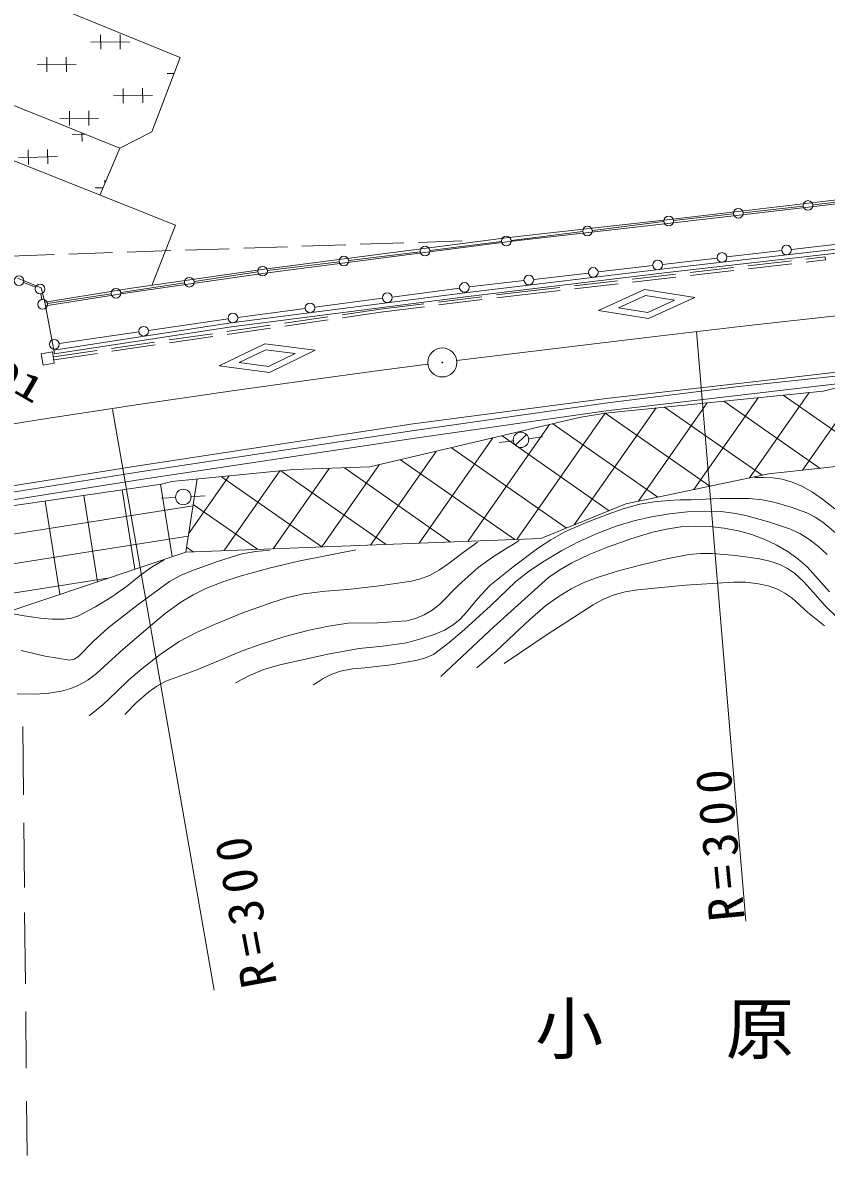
# Model space of a CAD drawing. Units: millimetres, scale not verified. Extents: x 40000 to 680000, y 20000 to 380000.
# Drawn here: x 348582 to 389926, y 234945 to 293237 of the extents above; entities that cross this region are included whole.
import ezdxf
from ezdxf.enums import TextEntityAlignment as Align

# ---------------------------------------------------------------- set-up
doc = ezdxf.new("R2010")
doc.units = ezdxf.units.MM
doc.header["$LTSCALE"] = 1000
for name, pattern in [('CHAIN', [18.5, 12, -1.5, 3.5, -1.5]), ('USER1', [3, 2.25, -0.75]), ('USER2', [2, 1.5, -0.5])]:
    doc.linetypes.add(name, pattern=pattern)
for name, color, linetype, lineweight in [('S-SUV', 7, 'Continuous', 13), ('S-SUV-BORD', 30, 'USER2', 13), ('S-SUV-ROAD', 7, 'Continuous', 13)]:
    doc.layers.add(name, color=color, linetype=linetype, lineweight=lineweight)
doc.styles.add('ＭＳ ゴシック', font='')
doc.styles.get('ＭＳ ゴシック').set_extended_font_data('MS Gothic')

# ---------------------------------------------------------------- blocks, each defined once
blk = doc.blocks.new('BUHIN8')
at = {"color": 7, "linetype": 'Continuous', "lineweight": 13}
blk.add_circle((0, 0), 249, dxfattribs=at)
blk = doc.blocks.new('BUHIN9')
at = {"color": 7, "linetype": 'Continuous', "lineweight": 13}
blk.add_circle((0, 0), 249, dxfattribs=at)
blk = doc.blocks.new('BUHIN10')
at = {"color": 7, "linetype": 'Continuous', "lineweight": 13}
blk.add_circle((0, 0), 249, dxfattribs=at)
blk = doc.blocks.new('BUHIN11')
at = {"color": 7, "linetype": 'Continuous', "lineweight": 13}
blk.add_circle((0, 0), 249, dxfattribs=at)
blk = doc.blocks.new('BUHIN12')
at = {"color": 7, "linetype": 'Continuous', "lineweight": 13}
blk.add_circle((0, 0), 249, dxfattribs=at)
blk = doc.blocks.new('BUHIN13')
at = {"color": 7, "linetype": 'Continuous', "lineweight": 13}
blk.add_circle((0, 0), 249, dxfattribs=at)
blk = doc.blocks.new('BUHIN18')
at = {"color": 7, "linetype": 'Continuous', "lineweight": 13}
blk.add_circle((0, 0), 249, dxfattribs=at)

msp = doc.modelspace()

# ---------------------------------------------------------------- linework, layer by layer
at = {"layer": 'S-SUV'}
for p, q in [((339285, 298561), (356684, 291443)), ((338113, 293003), (353586, 286781)), ((352097, 292230), (354097, 292248)), ((352600, 291865), (352593, 292615)), ((353593, 292623), (353600, 291873)), ((350827, 291463), (350833, 290713)), ((349330, 291070), (351330, 291088)), ((349833, 290705), (349827, 291455)), ((355229, 287618), (356684, 291443)), ((356023, 290624), (356373, 290627)), ((337885, 290190), (356452, 282819)), ((353760, 289098), (353753, 289848)), ((354753, 289857), (354760, 289107)), ((353257, 289464), (355257, 289481)), ((348691, 288749), (348692, 288719)), ((350993, 287938), (350987, 288688)), ((351987, 288697), (351993, 287947)), ((350490, 288304), (352490, 288321)), ((351126, 287481), (351790, 287503)), ((351638, 287128), (351624, 287570)), ((353586, 286781), (355229, 287618)), ((348374, 286287), (350373, 286353)), ((348886, 285934), (348861, 286684)), ((349861, 286717), (349885, 285967)), ((352574, 284388), (353586, 286781)), ((352813, 284953), (352807, 285125)), ((352320, 284729), (352724, 284742)), ((395982, 284768), (381880, 283113)), ((396003, 284569), (381903, 282915)), ((392311, 284202), (389227, 283857)), ((385150, 283401), (382067, 283057)), ((388730, 283801), (385647, 283457)), ((356452, 282819), (355220, 279718)), ((381880, 283113), (373600, 282180)), ((381902, 282914), (373624, 281981)), ((381570, 282998), (377888, 282544)), ((373600, 282180), (361028, 280550)), ((377392, 282482), (373710, 282027)), ((373624, 281981), (361054, 280352)), ((373213, 281966), (369531, 281511)), ((381871, 280599), (391239, 281672)), ((388125, 281563), (390944, 281888)), ((369035, 281450), (365353, 280995)), ((381494, 280798), (384313, 281123)), ((381893, 280401), (391262, 281473)), ((384809, 281180), (387628, 281506)), ((361028, 280550), (354185, 279569)), ((360680, 280412), (357401, 279918)), ((364857, 280934), (361175, 280479)), ((371331, 279326), (381869, 280599)), ((371355, 279127), (381893, 280401)), ((378182, 280411), (380997, 280740)), ((349246, 279619), (348622, 279862)), ((356906, 279843), (353627, 279349)), ((361057, 280352), (354216, 279372)), ((371558, 279639), (374373, 279967)), ((374870, 280025), (377685, 280353)), ((349567, 278990), (349519, 279282)), ((354185, 279569), (349719, 278858)), ((354216, 279372), (349750, 278660)), ((353133, 279275), (349854, 278781)), ((359303, 277786), (371329, 279325)), ((367586, 279117), (371061, 279577)), ((378200, 278423), (380579, 279498)), ((380579, 279498), (383156, 279085)), ((359328, 277588), (371355, 279127)), ((363615, 278592), (367091, 279052)), ((380621, 279187), (379235, 278562)), ((380621, 279187), (382122, 278947)), ((382122, 278947), (380736, 278321)), ((383156, 279085), (380778, 278011)), ((359644, 278067), (363120, 278527)), ((380778, 278011), (378200, 278423)), ((379235, 278562), (380736, 278321)), ((350194, 276388), (359298, 277786)), ((350224, 276190), (359328, 277588)), ((355051, 277395), (359149, 277998)), ((350458, 276719), (354556, 277322)), ((383245, 277338), (385784, 246994)), ((358698, 275573), (361045, 276715)), ((361095, 276406), (359728, 275741)), ((361045, 276715), (363633, 276376)), ((361095, 276406), (362603, 276208)), ((363633, 276376), (361286, 275234)), ((350113, 276297), (349537, 276201)), ((349537, 276201), (349635, 275612)), ((350211, 275708), (350113, 276297)), ((359728, 275741), (361236, 275543)), ((362603, 276208), (361236, 275543)), ((349635, 275612), (350211, 275708)), ((361286, 275234), (358698, 275573)), ((391475, 275366), (385407, 274670)), ((391511, 275172), (385425, 274507)), ((385407, 274670), (378593, 273889)), ((378595, 273253), (391554, 274774)), ((391872, 274750), (388691, 270202)), ((391625, 274738), (389763, 274271)), ((385425, 274507), (378543, 273650)), ((389763, 274271), (378549, 273148)), ((389046, 274199), (385973, 269806)), ((392825, 270486), (387707, 274065)), ((378593, 273889), (368671, 272584)), ((378543, 273650), (368720, 272254)), ((381173, 273411), (376961, 267388)), ((383797, 273674), (380254, 268608)), ((386623, 269942), (381601, 273454)), ((386422, 273936), (383114, 269207)), ((389600, 270300), (384654, 273759)), ((353208, 273329), (358429, 243440)), ((377205, 272910), (366434, 270370)), ((368778, 271858), (378595, 273253)), ((378549, 273148), (373996, 266638)), ((378549, 273148), (377205, 272910)), ((383938, 269379), (378549, 273148)), ((368671, 272584), (354525, 270428)), ((368720, 272254), (354605, 270114)), ((375692, 272554), (371489, 266543)), ((381252, 268817), (375854, 272592)), ((354666, 269719), (368778, 271858)), ((372770, 271864), (368982, 266449)), ((373844, 271720), (373101, 271624)), ((378756, 268122), (373244, 271976)), ((373927, 271495), (374506, 272041)), ((374588, 271817), (375332, 271915)), ((369847, 271175), (366475, 266354)), ((376554, 267221), (370635, 271361)), ((366924, 270486), (363968, 266259)), ((373903, 266634), (368025, 270746)), ((386971, 270015), (391543, 270512)), ((354525, 270428), (342847, 268562)), ((354605, 270114), (342900, 268265)), ((362522, 270233), (356262, 269626)), ((359200, 269911), (357116, 266931)), ((361819, 270165), (358955, 266070)), ((364352, 270297), (361462, 266165)), ((367281, 266384), (361869, 270170)), ((366434, 270370), (362522, 270233)), ((370592, 266509), (365137, 270325)), ((379616, 268474), (386971, 270015)), ((342962, 267870), (354666, 269719)), ((355729, 269489), (343806, 267753)), ((355681, 269482), (356269, 265760)), ((356262, 269626), (355729, 269489)), ((357564, 269752), (356968, 265995)), ((363971, 266259), (358804, 269872)), ((386476, 269830), (386248, 269821)), ((386695, 269836), (386476, 269830)), ((387179, 269817), (386695, 269836)), ((387651, 269740), (387179, 269817)), ((388170, 269585), (387651, 269740)), ((388657, 269377), (388170, 269585)), ((389206, 269070), (388657, 269377)), ((351723, 268906), (352424, 264465)), ((353702, 269194), (354347, 265112)), ((356469, 268804), (355720, 268766)), ((357219, 268842), (357968, 268879)), ((382964, 268688), (384460, 268750)), ((384460, 268750), (385957, 268752)), ((385957, 268752), (386628, 268674)), ((389724, 268711), (389206, 269070)), ((357345, 268373), (326649, 263524)), ((349744, 268618), (350502, 263818)), ((360660, 266134), (357357, 268444)), ((375242, 266685), (379616, 268474)), ((378644, 267923), (379475, 268218)), ((379475, 268218), (380328, 268456)), ((380328, 268456), (381063, 268581)), ((381063, 268581), (381818, 268648)), ((381818, 268648), (382390, 268673)), ((382390, 268673), (382964, 268688)), ((386628, 268674), (387290, 268537)), ((387290, 268537), (388110, 268305)), ((388110, 268305), (388914, 268015)), ((390363, 268212), (389724, 268711)), ((377538, 267502), (378644, 267923)), ((380018, 267594), (379115, 267321)), ((380925, 267807), (380018, 267594)), ((381853, 267964), (380925, 267807)), ((382790, 268062), (381853, 267964)), ((383651, 268097), (382790, 268062)), ((384502, 268071), (383651, 268097)), ((385158, 268001), (384502, 268071)), ((385790, 267873), (385158, 268001)), ((386942, 267551), (385790, 267873)), ((388914, 268015), (389349, 267796)), ((389349, 267796), (389753, 267525)), ((375750, 266627), (376471, 267032)), ((376471, 267032), (377538, 267502)), ((379115, 267321), (378169, 266963)), ((379817, 266653), (380991, 267013)), ((380991, 267013), (381709, 267178)), ((381709, 267178), (382438, 267284)), ((382438, 267284), (383175, 267322)), ((383175, 267322), (383925, 267300)), ((383925, 267300), (384663, 267221)), ((384663, 267221), (385404, 267080)), ((385404, 267080), (386090, 266891)), ((388082, 267168), (386942, 267551)), ((388568, 266943), (388082, 267168)), ((389753, 267525), (390845, 266605)), ((357098, 266816), (327081, 262074)), ((356968, 265995), (375242, 266685)), ((371248, 265970), (371987, 266508)), ((373534, 266223), (373832, 266403)), ((373832, 266403), (374131, 266582)), ((375059, 266168), (375750, 266627)), ((377247, 266550), (376315, 266066)), ((378169, 266963), (377247, 266550)), ((378662, 266236), (379817, 266653)), ((386090, 266891), (386766, 266642)), ((386766, 266642), (387372, 266355)), ((389027, 266663), (388568, 266943)), ((389519, 266284), (389027, 266663)), ((356968, 265995), (347152, 262689)), ((357349, 266009), (357008, 266248)), ((358605, 265510), (359860, 265897)), ((359860, 265897), (360578, 266015)), ((360578, 266015), (361305, 266092)), ((362772, 265517), (364249, 265820)), ((364249, 265820), (365728, 266104)), ((370516, 265421), (371248, 265970)), ((372750, 265728), (373534, 266223)), ((373815, 265235), (375059, 266168)), ((376315, 266066), (375411, 265527)), ((376828, 265437), (377729, 265863)), ((377729, 265863), (378662, 266236)), ((381637, 265627), (382850, 265864)), ((382850, 265864), (383452, 265922)), ((383452, 265922), (384065, 265919)), ((384065, 265919), (385265, 265817)), ((385265, 265817), (386482, 265652)), ((387372, 266355), (387960, 266009)), ((387960, 266009), (388464, 265649)), ((389972, 265859), (389519, 266284)), ((355855, 265588), (355236, 265224)), ((357370, 265066), (358605, 265510)), ((361270, 265168), (362772, 265517)), ((370022, 265074), (370516, 265421)), ((372010, 265190), (372750, 265728)), ((372623, 264267), (373815, 265235)), ((375411, 265527), (374663, 265025)), ((376208, 265082), (376828, 265437)), ((379233, 265026), (380425, 265328)), ((380425, 265328), (381637, 265627)), ((386482, 265652), (387021, 265529)), ((387021, 265529), (387533, 265351)), ((387533, 265351), (387921, 265152)), ((388464, 265649), (388936, 265236)), ((388936, 265236), (390088, 263946)), ((354651, 264810), (353930, 264226)), ((355236, 265224), (354651, 264810)), ((356133, 264478), (356738, 264799)), ((356738, 264799), (357370, 265066)), ((358877, 264464), (359776, 264760)), ((359776, 264760), (361270, 265168)), ((369052, 264611), (369503, 264782)), ((369503, 264782), (370022, 265074)), ((370994, 264263), (372010, 265190)), ((372840, 262158), (375628, 264681)), ((374663, 265025), (373946, 264471)), ((375628, 264681), (376208, 265082)), ((377422, 264412), (378077, 264672)), ((378077, 264672), (379233, 265026)), ((387921, 265152), (388280, 264901)), ((388280, 264901), (388770, 264452)), ((352949, 264642), (328695, 260811)), ((353930, 264226), (353176, 263691)), ((354528, 263301), (356133, 264478)), ((357350, 263791), (358012, 264117)), ((358012, 264117), (358877, 264464)), ((365306, 264062), (366941, 264250)), ((366941, 264250), (368588, 264500)), ((368588, 264500), (369052, 264611)), ((370020, 263292), (370994, 264263)), ((372000, 263603), (372623, 264267)), ((373946, 264471), (372648, 263217)), ((376127, 263686), (376800, 264099)), ((376800, 264099), (377422, 264412)), ((380213, 264050), (382682, 264281)), ((382682, 264281), (385152, 264451)), ((385152, 264451), (385790, 264438)), ((385790, 264438), (386439, 264363)), ((386439, 264363), (386933, 264253)), ((386933, 264253), (387405, 264086)), ((387405, 264086), (387791, 263885)), ((388770, 264452), (389228, 263950)), ((353176, 263691), (352330, 263177)), ((356719, 263412), (357350, 263791)), ((361407, 263402), (362210, 263647)), ((362210, 263647), (363036, 263836)), ((363036, 263836), (364161, 263978)), ((364161, 263978), (365306, 264062)), ((371421, 262896), (372000, 263603)), ((375486, 263221), (376127, 263686)), ((377924, 263283), (378424, 263554)), ((378424, 263554), (378955, 263773)), ((378955, 263773), (379569, 263940)), ((379569, 263940), (380213, 264050)), ((387791, 263885), (388145, 263632)), ((388145, 263632), (388971, 262885)), ((389228, 263950), (389869, 263226)), ((352330, 263177), (351455, 262714)), ((352989, 262097), (354528, 263301)), ((355921, 262832), (356719, 263412)), ((359911, 262858), (361407, 263402)), ((369230, 262753), (369643, 262998)), ((369643, 262998), (370020, 263292)), ((372648, 263217), (371310, 262009)), ((374667, 262528), (375486, 263221)), ((375613, 261790), (377924, 263283)), ((389869, 263226), (390544, 262553)), ((348660, 262716), (347829, 262863)), ((349503, 262592), (348660, 262716)), ((350108, 262535), (349503, 262592)), ((350711, 262538), (350108, 262535)), ((351091, 262596), (350711, 262538)), ((351455, 262714), (351091, 262596)), ((355157, 262203), (355921, 262832)), ((358445, 262261), (359911, 262858)), ((364311, 262180), (365329, 262330)), ((365329, 262330), (366845, 262358)), ((366845, 262358), (368348, 262446)), ((368348, 262446), (368793, 262569)), ((368793, 262569), (369230, 262753)), ((370722, 262244), (371087, 262544)), ((371087, 262544), (371421, 262896)), ((373891, 261792), (374667, 262528)), ((388971, 262885), (389830, 262189)), ((352206, 261383), (352989, 262097)), ((353750, 260998), (355157, 262203)), ((356639, 261389), (357523, 261849)), ((357523, 261849), (358445, 262261)), ((362072, 261646), (363315, 261972)), ((363315, 261972), (364311, 262180)), ((369071, 261521), (369806, 261774)), ((369806, 261774), (370277, 261981)), ((370100, 259596), (372840, 262158)), ((370277, 261981), (370722, 262244)), ((371310, 262009), (370524, 261333)), ((372941, 260894), (373891, 261792)), ((373355, 260262), (375613, 261790)), ((351451, 260612), (352206, 261383)), ((355664, 260716), (356639, 261389)), ((359876, 260915), (360843, 261260)), ((360843, 261260), (362072, 261646)), ((365893, 261032), (367111, 261149)), ((367111, 261149), (368325, 261327)), ((368325, 261327), (369071, 261521)), ((370524, 261333), (369709, 260714)), ((348513, 260921), (349747, 260642)), ((349747, 260642), (351008, 260420)), ((351238, 260487), (351451, 260612)), ((352373, 259740), (353750, 260998)), ((354721, 259990), (355664, 260716)), ((358941, 260517), (359876, 260915)), ((362674, 260373), (364276, 260732)), ((364276, 260732), (365893, 261032)), ((369709, 260714), (369311, 260542)), ((371950, 260040), (372941, 260894)), ((351008, 260420), (351238, 260487)), ((354045, 259414), (354721, 259990)), ((357454, 259903), (358941, 260517)), ((360983, 259956), (361813, 260191)), ((361813, 260191), (362674, 260373)), ((366191, 260032), (365550, 259978)), ((367534, 260196), (366191, 260032)), ((368887, 260423), (367534, 260196)), ((369311, 260542), (368887, 260423)), ((351503, 259151), (351953, 259419)), ((351953, 259419), (352373, 259740)), ((353408, 258793), (354045, 259414)), ((355944, 259344), (357454, 259903)), ((359532, 259264), (360243, 259636)), ((360243, 259636), (360983, 259956)), ((364047, 259477), (363786, 259321)), ((364481, 259703), (364047, 259477)), ((364925, 259866), (364481, 259703)), ((365550, 259978), (364925, 259866)), ((349920, 258728), (350584, 258833)), ((350584, 258833), (351056, 258964)), ((351056, 258964), (351503, 259151)), ((355066, 258803), (355485, 259097)), ((355485, 259097), (355944, 259344)), ((363786, 259321), (363520, 259153)), ((348304, 258704), (349253, 258683)), ((349253, 258683), (349920, 258728)), ((352722, 258151), (353408, 258793)), ((353841, 257638), (354437, 258247)), ((354437, 258247), (355066, 258803)), ((352007, 257564), (352722, 258151)), ((348621, 253491), (348585, 257023)), ((348671, 248735), (348636, 252064)), ((348722, 243776), (348684, 247445)), ((348767, 239428), (348737, 242350)), ((348813, 234945), (348785, 237730))]:
    msp.add_line(p, q, dxfattribs=at)
at = {"layer": 'S-SUV', "linetype": 'USER1'}
for p, q in [((371197, 282007), (340258, 280968)), ((373975, 279352), (389862, 281179)), ((373993, 279203), (389879, 281030)), ((366995, 278489), (373975, 279352)), ((367013, 278340), (373993, 279203)), ((350177, 276041), (366992, 278489)), ((350199, 275893), (367013, 278340))]:
    msp.add_line(p, q, dxfattribs=at)
at = {"layer": 'S-SUV', "linetype": 'CHAIN'}
for p, q in [((385777, 277628), (390745, 278183)), ((380824, 277051), (385777, 277628)), ((375862, 276456), (380824, 277051)), ((370912, 275854), (375862, 276456)), ((364423, 274999), (366920, 275336)), ((366920, 275336), (369425, 275664)), ((359473, 274304), (364423, 274999)), ((354536, 273581), (359473, 274304)), ((349598, 272829), (354536, 273581)), ((344675, 272040), (349598, 272829))]:
    msp.add_line(p, q, dxfattribs=at)
at = {"layer": 'S-SUV'}
for centre, radius in [((348389, 279953), 249), ((349479, 279529), 249), ((349607, 278743), 249), ((370170, 275748), 746), ((370170, 275748), 22.5), ((374216, 271768), 398), ((356844, 268823), 398)]:
    msp.add_circle(centre, radius, dxfattribs=at)
at = {"layer": 'S-SUV-BORD'}
msp.add_line((389879, 281030), (389862, 281179), dxfattribs=at)
at = {"layer": 'S-SUV-ROAD'}
for p, q in [((349534, 279586), (348324, 280096)), ((349534, 279586), (349719, 278858)), ((349750, 278660), (349719, 278858)), ((350194, 276388), (349750, 278660)), ((350224, 276190), (350194, 276388))]:
    msp.add_line(p, q, dxfattribs=at)

# ---------------------------------------------------------------- block references
at = {"layer": 'S-SUV', "rotation": 209.5}
for name, p in [('BUHIN8', (388979, 283829)), ('BUHIN8', (381818, 283029)), ('BUHIN9', (381818, 283029)), ('BUHIN8', (385399, 283429)), ('BUHIN9', (377640, 282513)), ('BUHIN9', (373462, 281997)), ('BUHIN9', (369283, 281481)), ('BUHIN13', (387877, 281534)), ('BUHIN9', (365105, 280965)), ('BUHIN12', (381245, 280769)), ('BUHIN13', (381245, 280769)), ('BUHIN13', (384561, 281152)), ('BUHIN9', (360927, 280449)), ('BUHIN18', (360927, 280449)), ('BUHIN12', (377933, 280382)), ('BUHIN18', (357153, 279880)), ('BUHIN11', (371309, 279610)), ('BUHIN12', (371309, 279610)), ('BUHIN12', (374621, 279996)), ('BUHIN18', (353380, 279312)), ('BUHIN11', (367338, 279085)), ('BUHIN18', (349607, 278743)), ('BUHIN11', (363367, 278559)), ('BUHIN10', (359397, 278034)), ('BUHIN11', (359397, 278034)), ('BUHIN10', (354804, 277358)), ('BUHIN10', (350211, 276683))]:
    msp.add_blockref(name, p, dxfattribs=at)

# ---------------------------------------------------------------- texts
at = {"layer": 'S-SUV', "style": 'ＭＳ ゴシック', "width": 1.5}
msp.add_text('18728-01', height=1320, rotation=330, dxfattribs=at).set_placement((339658, 278635), align=Align.BOTTOM_LEFT)
at = {"layer": 'S-SUV', "char_height": 1833, "attachment_point": 7, "style": 'ＭＳ ゴシック'}
for insert, rotation in [((385761, 247093), 95.4), ((361698, 243778), 100.6)]:
    msp.add_mtext('\\T1.32;R=300', dxfattribs=dict(at, insert=insert, rotation=rotation))
at = {"layer": 'S-SUV', "insert": (374951, 239897), "char_height": 2566, "attachment_point": 7, "style": 'ＭＳ ゴシック'}
msp.add_mtext('\\T2.8;小原', dxfattribs=at)

doc.saveas('drawing.dxf')
